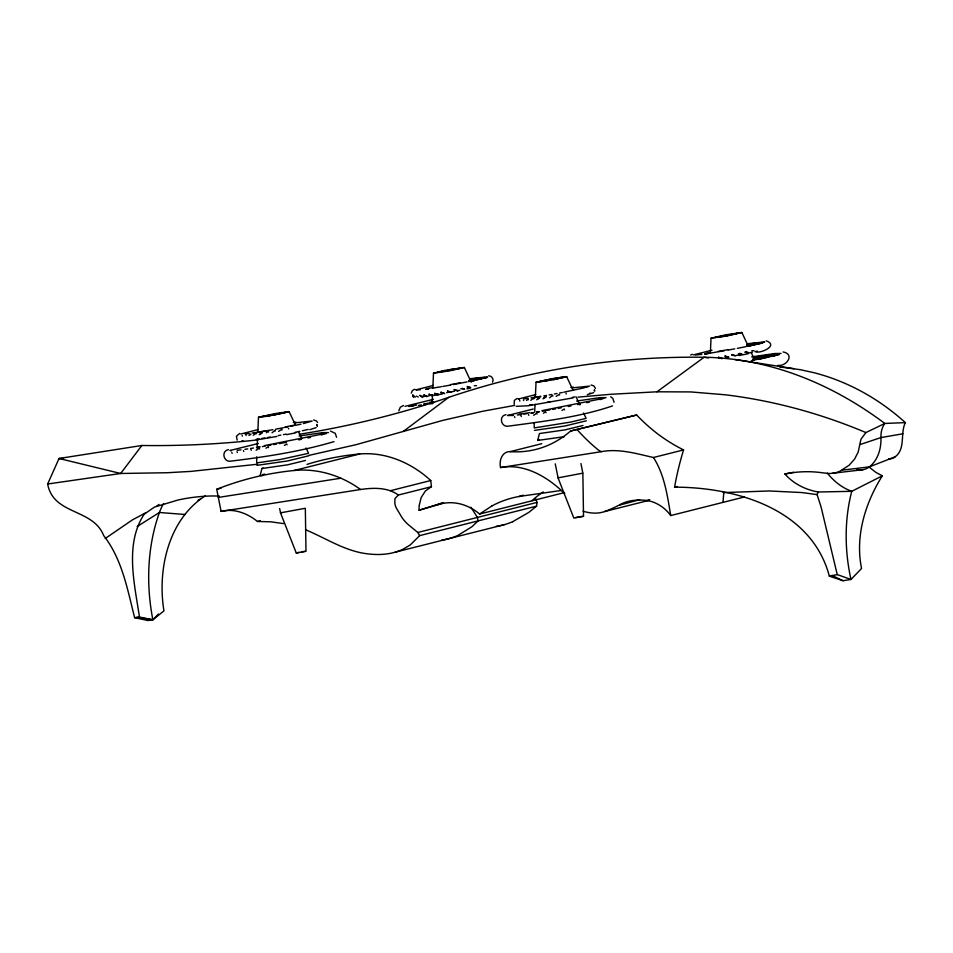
<?xml version="1.0" encoding="UTF-8"?>
<svg xmlns="http://www.w3.org/2000/svg" width="953" height="953" viewBox="0 0 953 953"><rect width="100%" height="100%" fill="white"/><g stroke="black" fill="none" stroke-linecap="round" stroke-linejoin="round"><path stroke-width="1.43" d="M256.702 456.797L256.702 462.908L280.099 459.537L308.558 453.33L306.068 447.97M257.107 448.005L257.501 439.214M257.834 431.888L258.501 417.235L275.298 413.566L289.093 411.589L295.478 425.145M432.078 404.001L432.483 395.185M432.829 387.847L433.508 373.171L444.348 370.538L460.394 368.215L437.475 372.444L445.527 370.491M476.452 385.631L474.26 385.751M534.168 423.287L534.228 427.921L570.978 422.024L586.083 418.355L583.593 412.983M534.704 411.565L535.038 404.239M535.372 396.913L536.039 382.248L552.823 378.591L566.63 376.602L573.015 390.17M710.354 352.872L711.033 338.196L725.852 334.801L741.887 332.502L748.129 345.903M753.978 350.656L751.786 350.764M594.398 390.027L594.231 390.944M870.029 467.828L876.021 472.485L882.335 475.821L851.744 491.319L818.222 491.998C805.571 489.771 793.384 483.731 784.879 473.963L794.719 472.414A134.373 120.471 73.5 0 1 818.365 472.283L828.062 473.462A32.259 29.352 73.1 0 0 839.605 471.413L849.135 465.231L854.591 459.096L858.165 452.103L860.952 439.238L865.908 432.567L884.813 423.454L905.35 422.62C899.739 433.77 906.482 450.126 893.688 457.774A32.259 16.963 77.2 0 1 890.436 458.822M512.69 521.696L528.82 512.392L536.575 506.138L537.051 502.398L535.681 498.705M398.795 410.814L400.343 407.193L403.524 405.49M411.303 393.112L412.423 390.492L414.734 389.253M882.335 475.821C865.288 502.898 854.936 536.205 861.56 568.453L850.969 579.472L843.012 580.722L829.36 576.184C811.527 508.985 736.109 487.15 674.557 487.162L675.498 482.123A306.485 251.223 75.1 0 1 683.575 449.911A188.301 154.35 75.1 0 1 658.845 434.782L654.961 431.792A187.431 150.395 75.3 0 1 636.664 415.008L570.561 431.03A141.902 106.498 75.8 0 1 510.224 451.639A14.343 10.769 75.8 0 0 500.242 465.922L500.539 467.542L601.272 451.686C618.819 448.327 636.437 453.64 653.448 457.511L683.575 449.911M205.181 495.929C168.288 519.576 157.197 569.906 163.952 610.885L152.861 619.784L139.472 617.056C134.576 584.058 124.521 544.115 144.141 514.251M263.171 468.054L261.908 468.519L260.181 475.416L262.373 475.547M564.212 436.724L537.706 440.429L539.434 433.544L565.058 429.863L583.01 425.491M492.51 382.189C494.178 379.401 491.831 375.768 488.663 375.816M827.323 473.129A63.494 47.65 75.8 0 0 851.744 491.319A154.731 116.123 75.8 0 0 850.969 579.472L837.246 574.588L821.069 506.936L817.09 494.595L818.222 491.998M158.484 614.03L152.861 619.784L148.049 620.546L134.623 617.675C127.499 589.466 122.044 559.006 103.698 535.61C93.037 508.223 53.368 515.299 47.65 484.005L59.038 458.488L141.866 445.492A1605.376 1204.818 75.8 0 0 257.846 439.881M141.866 445.492L120.662 473.486L47.65 484.005M536.575 506.138L419.63 535.634L410.207 544.997L402.595 549.464A98.254 66.674 45.2 0 1 369.645 554.05C346.284 552.037 326.688 538.516 305.603 529.773M144.153 514.239L154.374 507.139L178.092 499.991A379.616 255.857 76.4 0 1 211.745 495.965L219.226 496.025M248.947 435.438L250.508 434.127L250.782 434.735M526.473 400.451L528.033 399.152L528.307 399.76M156.697 506.198L158.984 504.435M403.238 431.459L448.744 397.341A1335.88 1002.568 75.8 0 1 704.1 357.268L708.496 357.947M307.021 464.373A509.819 355.35 76.3 0 1 334.765 457.452L340.912 456.368A510.522 359.662 76.2 0 1 359.674 453.985C385.846 451.686 411.732 462.991 430.756 480.526L431.435 486.697L398.354 495.036L394.923 498.633L394.864 502.302A30.746 14.867 20 0 0 396.948 509.081L401.356 516.514A27.637 16.082 29.9 0 0 408.17 524.543L417.795 532.477L419.63 535.634M431.435 486.697L425.419 490.938L421.166 497.514L419.153 505.65L419.082 510.236L441.453 503.708A75.227 54.107 76.1 0 1 452.187 502.743C462.276 503.232 471.961 507.496 479.585 514.036L491.724 506.067M253.224 435.283L255.916 433.27L256.202 433.877M530.75 400.296L533.454 398.294L533.728 398.902M578.006 397.139L610.682 394.292L656.962 391.802L704.1 357.268A438.273 328.916 75.8 0 1 884.813 423.454A22.038 16.535 75.8 0 0 880.941 437.582A37.715 28.304 75.8 0 1 869.362 466.887A24.159 18.131 75.8 0 1 857.021 469.364M612.529 405.918C579.269 417.211 543.365 421.417 508.533 426.134C501.218 427.766 498.252 415.973 506.007 414.662M256.107 450.269L259.192 448.16L259.585 448.994M533.644 415.294L536.718 413.185L537.123 414.019M105.199 538.516L132.431 519.885L145.606 512.845M266.292 432.722L268.389 431.34L268.686 431.947M265.911 448.22L268.091 446.79L268.496 447.624M543.818 397.735L545.914 396.365L546.212 396.96L542.96 398.83M543.448 413.233L545.616 411.815L546.021 412.637M471.223 382.224L464.361 367.477L449.542 370.872L433.508 373.171M741.887 332.502L727.079 335.897L711.033 338.196M278.633 431.364L281.838 429.303L282.136 429.91M284.447 445.396L286.662 443.979L287.056 444.813M556.159 396.388L559.375 394.328L559.661 394.923M561.972 410.421L564.188 409.004L564.593 409.838M137.172 526.497L159.425 512.488A60.635 45.506 75.8 0 1 163.535 503.577M260.181 434.163L262.23 432.936L261.932 432.34L259.156 434.782M537.706 399.188L539.755 397.961L539.469 397.353L536.682 399.795M639.701 499.706L618.449 505.412A212.995 142.021 42.8 0 1 604.547 511.57A44.172 29.448 42.8 0 1 583.093 511.201M198.057 500.17L200.595 498.979M239.679 433.412L236.404 436.271L237.166 440.107M240.787 434.02L258.168 429.589M228.47 449.637C220.727 450.96 223.693 462.753 231.007 461.109C265.601 456.868 300.552 451.567 333.967 441.632M316.134 427.611L309.773 429.696M405.049 406.335L433.448 399.319M517.205 398.425L514.322 400.403L514.167 404.263M593.659 392.624L587.31 394.709M690.699 354.981L692.259 354.278M693.367 354.897L712.01 350.192M763.282 342.568L764.735 341.913L747.688 343.699M895.141 456.797L869.362 466.887L842.214 470.151M589.538 393.375L590.217 393.101M426.825 396.567L424.037 394.911L426.825 396.567L430.827 395.066M289.259 411.732L272.463 415.389M566.785 376.745L550 380.414M281.171 512.452L280.444 512.726L296.288 553.026L305.996 551.287L305.329 508.271L280.575 512.833L279.622 508.557M537.706 440.429L539.148 439.893M296.288 553.026L299.099 552.347M558.696 477.477L557.981 477.739L573.813 518.051L583.522 516.312L582.867 473.284L580.937 463.551M424.919 396.162L422.119 397.115L419.761 395.328L422.084 396.698L424.883 395.745M859.642 444.682L880.941 437.582L902.884 433.782M438.011 504.661L443.574 502.827M442.597 502.803L419.082 510.236M491.712 506.055A168.538 122.437 76 0 1 519.04 496.501L523.233 495.191M829.36 576.184L837.246 574.588M321.244 434.949L326.474 433.496M585.702 387.43L588.227 386.727M759.493 343.628L762.019 342.925M600.08 399.605L606.013 397.604L600.056 397.639L576.625 401.034M773.824 355.814L779.054 354.361M777.791 365.38C786.737 366.702 795.1 354.099 783.08 351.955M747.021 344.486L749.844 343.711M747.307 345.093L750.118 344.319M753.561 357.84L760.506 355.934M753.954 358.673L759.517 357.149M262.635 474.606L264.66 474.082M479.585 514.036L564.533 492.57M398.354 495.036C387.704 487.138 373.04 487.674 360.556 489.508L221.096 511.392L216.712 489.282L221.036 488.198M359.674 453.985L294.37 470.46C317.825 468.161 341.65 475.702 360.556 489.508M570.561 431.03L636.664 415.008M510.224 451.639L541.769 443.681M221.096 511.392C234.009 508.104 247.458 513.369 257.489 521.47L260.288 520.767M390.611 490.652L430.756 480.526M500.539 467.542C524.662 463.039 548.118 477.227 564.688 493.642M601.272 451.686L598.389 450.03A187.169 140.472 75.8 0 1 577.411 429.958M417.795 532.477L537.051 502.398M395.173 552.192L504.459 524.626M619.641 504.756A67.079 42.563 37.1 0 1 646.884 500.48L649.755 499.765M604.547 511.57L649.041 500.349M646.884 500.48C656.462 501.945 665.099 507.794 670.745 515.561L744.222 497.025M469.352 379.973L476.333 378.258M469.615 380.592L477.989 378.52M746.878 344.998L753.859 343.271M747.14 345.605L754.121 343.878M753.918 358.328L766.581 355.195M755.681 358.828L766.939 356.041M674.557 487.162L677.321 486.483M477.274 379.711L487.209 376.9L470.163 378.686M303.388 423.585L312.155 421.047L295.108 422.834M302.363 430.78L308.224 429.41M323.115 433.925L264.446 445.611M758.314 343.902L747.343 346.356M584.439 387.776L563.783 392.219M754.943 351.657L757.29 351.097M756.217 352.002C761.792 353.158 778.732 345.296 766.2 340.829M600.64 398.95L541.983 410.636M264.6 431.28L267.507 430.613M542.4 411.255L545.199 410.624M469.674 380.259L480.991 377.686M469.912 380.878L481.229 378.305M747.212 345.272L758.528 342.699M748.855 345.57L758.767 343.318M752.977 358.983L773.014 354.421M753.299 359.829L773.348 355.278M259.085 432.293L264.803 431.066M538.052 396.996L540.911 396.388L536.765 397.032M308.927 455.391L356.148 444.646L442.811 420.38L483.278 411.148L514.668 405.418M536.575 412.304L539.422 411.696M433.222 385.441L415.83 389.872L420.154 389.848M468.554 381.605L474.844 380.259M294.763 425.479L301.041 424.145M294.822 432.4L299.85 431.316M307.95 437.963L310.559 437.403M535.705 394.613L518.313 399.045L519.29 399.259M747.402 353.265L752.429 352.193M572.348 397.413L574.862 396.877M760.53 358.828L763.139 358.28M533.251 409.028L507.52 415.508L513.476 415.472M586.786 402.702L589.383 402.154M468.805 380.747L484.767 377.376M486.423 377.698L471.914 380.759L474.832 380.164M747.783 345.462L762.293 342.401M747.986 346.082L762.507 343.02M752.834 359.364L776.874 354.29M755.955 359.626L775.754 355.445M575.552 517.586L579.114 516.895M258.918 432.185L261.813 431.59M257.298 447.481L260.193 446.886M532.87 397.961L535.741 397.377M536.277 412.208L539.172 411.613M260.681 431.757L253.546 433.186L259.311 431.995M532.501 397.925L538.219 396.77M467.113 381.891L453.235 384.571M466.97 388.824L469.877 388.24M285.102 426.968L294.215 425.157M284.804 427.48L287.711 426.908M290.605 426.325L293.5 425.753M286.627 434.639L295.74 432.829M258.394 443.467L229.995 450.495L231.341 450.793M737.384 348.357L746.092 346.618M298.754 439.869L301.422 439.345M739.206 355.505L748.319 353.694M532.608 397.854L535.395 397.294M751.333 360.746L754.002 360.21M573.265 397.842L528.284 405.764L516.216 406.312M568.274 406.49L570.942 405.954M577.613 404.632L580.282 404.096M470.258 380.712L487.602 377.328M553.348 379.628C590.419 371.622 515.525 385.393 547.439 380.688M747.795 345.736L762.245 342.913M753.358 359.567L779.292 354.504M784.879 473.963L793.587 472.247M726.913 335.754L737.92 333.228L715.012 337.457L723.935 336.29M426.098 389.312L428.898 388.776M423.93 404.668L426.777 404.132M429.624 403.595L432.483 403.048M705.029 354.063L709.211 353.277M450.447 384.631L460.156 382.82M451.913 391.719L454.557 391.218M457.202 390.718L459.846 390.23M275.536 429.219L283.482 427.73M728.116 350.085L734.739 348.846M278.181 435.616L280.825 435.116M283.47 434.628L286.126 434.127M736.061 355.493L738.706 354.992M279.384 443.598L286.484 442.263M554.396 393.994L557.04 393.494M559.685 393.005L562.33 392.505M558.327 408.349L561.174 407.824M747.998 345.975L753.811 344.926M753.847 359.805L767.022 357.423M448.327 369.788L464.361 367.477M442.704 386.453L450.59 385.072M446.647 392.636L449.28 392.171M272.903 429.684L257.822 432.245M718.336 351.359L727.973 349.656M724.173 350.787L710.402 353.11M267.65 437.487L270.283 437.022M276.906 436.462L258.346 439.619M725.495 357.423L728.116 356.97M543.865 395.864L546.498 395.4M549.119 394.935L551.751 394.471M268.079 445.611L270.902 445.111M273.725 444.61L276.549 444.11M547.808 402.047L550.441 401.582M547.022 410.374L549.845 409.873M552.669 409.385L555.492 408.885M550.357 380.176L536.039 382.248M301.589 551.87L304.889 551.346M428.278 388.347L432.567 387.633M705.804 353.372L710.092 352.658M423.656 404.001L433.698 402.333M470.151 381.295L474.415 380.592M519.028 496.477L561.21 490.485M432.876 388.085L441.382 386.692M435.604 394.494L438.451 394.03M433.401 395.471L442.323 394.006M293.357 422.513L295.895 422.096M430.029 403.631L432.972 403.155M751.679 356.887L775.111 353.492L781.067 353.456M570.883 387.537L573.432 387.121M261.98 438.416L264.815 437.951M299.099 436.009L322.531 432.626L328.487 432.591M256.44 447.553L259.383 447.064M262.325 446.588L265.256 446.099M269.913 415.663L262.468 416.521L285.292 412.435L268.532 416.068L258.501 417.235M580.353 516.681L583.522 516.312M218.332 497.442L340.852 478.215M134.623 617.675L139.472 617.056M425.634 389.158L428.528 388.729M704.612 353.968L708.949 353.325M429.839 395.376L432.745 394.947M418.57 405.359L421.417 404.942M424.276 404.513L427.135 404.084M252.021 433.103L256.369 432.459M572.646 387.859L589.681 386.072M531 397.901L535.348 397.258M256.238 439.309L259.133 438.88M529.427 404.977L532.322 404.548M244.945 449.304L247.792 448.875M250.651 448.458L253.51 448.029M519.194 414.21L529.665 412.649M523.9 414.114L526.747 413.685M257.524 464.23L190.969 471.39L167.442 472.724L120.662 473.486L59.038 458.488L63.482 458.584M430.006 402.106L432.793 401.737M701.789 354.349L695.452 355.028M422.834 396.317L425.574 395.983M408.801 406.026L416.723 405.037M413.531 405.99L408.694 406.466M523.995 398.842L528.105 398.33M245.1 433.996L249.209 433.484M517.265 415.008L521.041 414.531M237.214 450.304L240.99 449.828M832.493 473.284L862.941 469.698M723.172 492.606L769.214 490.974L801.795 492.546L817.09 494.595M656.962 391.802L690.675 391.921L725.65 394.828C773.884 400.713 821.164 413.685 865.908 432.567M257.489 521.47L270.64 521.803L283.458 523.59M184.834 514.477L159.425 512.488A172.267 129.286 75.8 0 0 152.861 619.784L136.791 617.33M779.661 366.917L800.282 369.693L813.659 372.623C847.801 381.307 879.321 398.985 905.35 422.62M738.408 353.718L742.125 354.23L739.683 353.301M460.871 388.705L464.599 389.205L462.157 388.276M744.769 352.169L748.308 352.658L745.985 351.74M467.232 387.144L470.782 387.633L467.28 386.477M734.834 359.507L793.944 368.668M591.146 384.988L593.91 385.929L595.446 388.467M313.608 419.963L316.384 420.904L317.611 422.465M330.5 431.09L335.289 433.353L336.552 437.284M242.098 440.667L243.075 440.882M831.957 575.409L843.012 580.722M610.718 396.746L612.815 398.378L614.089 402.309M416.497 396.114L418.236 396.996M586.345 420.797L564.986 425.991L534.502 430.375M582.736 473.176L558.101 477.858L555.23 463.837M308.82 455.784L287.461 460.966L256.965 465.35M305.484 460.478L287.532 464.838L261.908 468.519M414.21 396.007L415.365 397.032M653.448 457.511C664.563 474.761 667.362 495.715 670.745 515.561M552.907 395.948L552.609 395.34L549.583 397.818M275.381 430.923L275.083 430.327L272.058 432.793M751.25 352.598L754.371 359.293M528.415 414.472L528.796 415.305M250.889 449.459L251.27 450.292M576.124 396.877L579.865 404.93M298.599 431.864L301.708 438.571M565.987 393.339L566.273 393.946M288.461 428.314L288.735 428.921M520.946 415.651L521.315 416.497M243.42 450.638L243.789 451.472M470.973 507.258L477.417 517.443L478.096 520.886L471.89 526.759L457.643 535.574A105.926 79.492 75.8 0 1 441.668 540.125M594.422 390.087L594.886 390.909M316.896 425.062L317.397 426.325L316.825 424.43M523.388 399.891L523.638 400.51M514.537 416.687L514.87 417.533M245.862 434.878L246.112 435.485M237.011 451.662L237.345 452.508M412.863 395.03L413.65 397.21L412.863 395.03L412.863 396.317M519.635 400.51L519.861 401.13M242.11 435.497L242.336 436.105M231.829 452.52L232.139 453.366M216.712 489.282A506.782 380.33 75.8 0 1 294.37 470.472M723.029 502.374A307.021 230.412 75.8 0 1 723.827 492.582M448.744 397.341A1605.376 1204.818 75.8 0 1 299.325 434.27M531.953 500.718A138.65 104.056 75.8 0 1 543.222 491.927M512.69 521.696A98.254 70.022 -71.9 0 1 496.191 526.366M889.578 458.881A32.259 16.963 77.2 0 1 888.708 458.869M434.854 393.339L434.842 393.982L438.297 394.768L434.854 393.339M441.084 392.231L441.06 392.886L444.729 393.565L441.084 392.231M718.61 357.244L718.586 357.899L722.255 358.59L718.61 357.244M447.636 390.956L447.588 391.612L451.388 392.219L447.636 390.956M725.162 355.969L725.126 356.625L728.914 357.232L725.162 355.969M454.307 389.539L454.259 390.206L458.071 390.742L454.307 389.539M731.833 354.564L731.797 355.219L735.597 355.767L731.833 354.564M533.74 412.625L530.869 413.209L533.74 412.578M432.269 395.769L429.112 394.232L432.269 395.769"/></g></svg>
